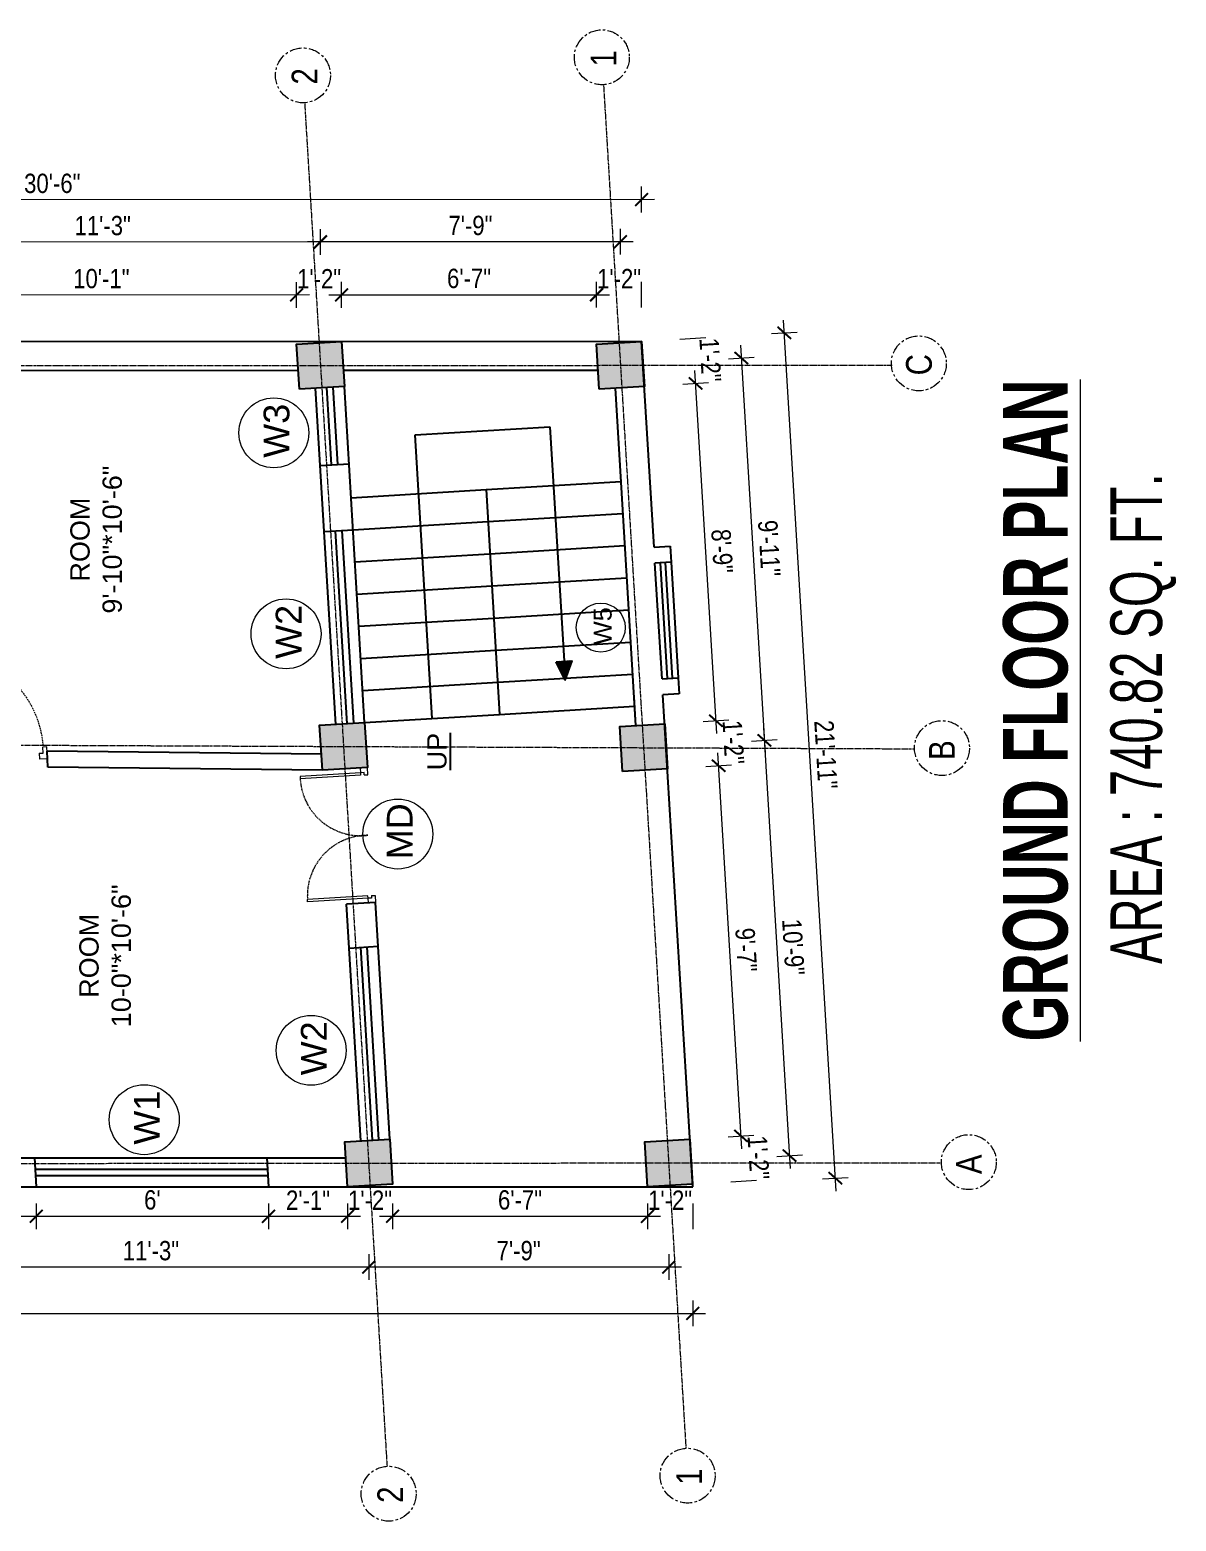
# Model space of a CAD drawing. Header units: inches. Extents: x -10117506 to -5032697, y -6529230 to -3254494.
# Drawn here: x -5033053.4 to -5032697.4, y -3258122.7 to -3257659.4 of the extents above; entities that cross this region are included whole.
import ezdxf

# ---------------------------------------------------------------- set-up
doc = ezdxf.new("R2010")
doc.units = ezdxf.units.IN
doc.header["$LTSCALE"] = 2
doc.header["$MEASUREMENT"] = 0
doc.header["$PDMODE"] = 34
doc.linetypes.add('CENTER', pattern=[2, 1.25, -0.25, 0.25, -0.25])
doc.linetypes.add('HIDDEN', pattern=[0.375, 0.25, -0.125])
doc.layers.get('0').update_dxf_attribs({"linetype": 'CONTINUOUS'})
doc.layers.get('DEFPOINTS').update_dxf_attribs({"color": 141, "linetype": 'CONTINUOUS'})
doc.layers.add('A-Hatch', color=7, linetype='CONTINUOUS')
for name, color, linetype, lineweight in [('Annotate-Lite.w', 177, 'CONTINUOUS', 9), ('Annotations-Bold.w', 177, 'CONTINUOUS', 13), ('DIM 1-100', 4, 'CONTINUOUS', 13), ('Door-Window.w', 4, 'CONTINUOUS', 15), ('TEXT', 181, 'CONTINUOUS', 25), ('Text-100.w', 254, 'CONTINUOUS', 9)]:
    doc.layers.add(name, color=color, linetype=linetype, lineweight=lineweight)
doc.styles.add('ARAIL', font='ARIALN.TTF')
doc.styles.add('Arial', font='arial.ttf', dxfattribs={"width": 0.8, "height": 12})
doc.styles.add('arial.', font='arial.ttf')
doc.styles.add('gaurav', font='arial.ttf')
doc.styles.get("Standard").update_dxf_attribs({"font": 'ARIALN.TTF'})
doc.dimstyles.new('1 by 96', dxfattribs={"dimtxt": 6, "dimasz": 4, "dimexe": 4, "dimexo": 4, "dimgap": 2, "dimtad": 1, "dimdec": 0, "dimzin": 0, "dimdsep": 46, "dimlunit": 4, "dimtxsty": 'Standard', "dimblk": 'ARCHTICK', "dimcen": 0, "dimdle": 4, "dimadec": 0, "dimazin": 0, "dimtfac": 1, "dimtdec": 0, "dimtix": 1, "dimtofl": 0, "dimtmove": 1, "dimatfit": 3, "dimldrblk": 'ARCHTICK', "dimfxl": 4, "dimfxlon": 1, "dimtolj": 1, "dimtzin": 0, "dimlwd": -1, "dimlwe": -1, "dimarcsym": 0})

# ---------------------------------------------------------------- blocks, each defined once
blk = doc.blocks.new('3-0')
at = {"ltscale": 3}
for p, q in [((11063.05, 10097.68), (11065.97, 10099.9)), ((11063.05, 10097.68), (11064.53, 10095.73)), ((11065.25, 10097.81), (11066.71, 10098.92)), ((11065.99, 10096.84), (11065.25, 10097.81)), ((11065.97, 10099.9), (11066.71, 10098.92)), ((11065.99, 10096.84), (11064.53, 10095.73)), ((11085.5, 10074.13), (11110.32, 10092.96)), ((11111.05, 10091.97), (11110.32, 10092.96)), ((11086.24, 10073.15), (11111.05, 10091.97)), ((11086.24, 10073.15), (11085.5, 10074.13)), ((11084.04, 10073.02), (11082.57, 10071.91)), ((11082.57, 10071.91), (11084.79, 10068.98)), ((11084.04, 10073.02), (11084.78, 10072.04)), ((11084.78, 10072.04), (11086.24, 10073.15)), ((11084.79, 10068.98), (11087.72, 10071.2)), ((11087.72, 10071.2), (11086.24, 10073.15))]:
    blk.add_line(p, q, dxfattribs=at)
at = {"layer": 'Door-Window.w', "color": 9, "linetype": 'HIDDEN', "lineweight": 18}
blk.add_arc((11085.5, 10074.13), 31.16, 37.1906, 127.1465, dxfattribs=at)
blk = doc.blocks.new('FDFDRE')
at = {"ltscale": 3}
for p, q in [((165701.11, -58637.82), (165701.1, -58641.5)), ((165701.1, -58641.5), (165703.55, -58641.5)), ((165704.78, -58637.83), (165701.11, -58637.82)), ((165703.55, -58641.5), (165703.53, -58672.63)), ((165704.78, -58639.66), (165703.55, -58639.66)), ((165703.55, -58639.66), (165703.55, -58641.5)), ((165703.55, -58641.5), (165704.78, -58641.5)), ((165704.78, -58641.5), (165704.76, -58672.65)), ((165704.78, -58639.66), (165704.78, -58637.83)), ((165766.98, -58637.83), (165770.65, -58637.82)), ((165766.98, -58639.66), (165766.98, -58637.83)), ((165766.98, -58639.66), (165768.2, -58639.66)), ((165766.98, -58641.5), (165767, -58672.65)), ((165768.2, -58641.5), (165766.98, -58641.5)), ((165768.2, -58639.66), (165768.2, -58641.5)), ((165770.65, -58641.5), (165768.2, -58641.5)), ((165768.2, -58641.5), (165768.22, -58672.63)), ((165770.65, -58637.82), (165770.65, -58641.5)), ((165703.53, -58672.63), (165704.76, -58672.65)), ((165768.22, -58672.63), (165767, -58672.65))]:
    blk.add_line(p, q, dxfattribs=at)
at = {"layer": 'Door-Window.w', "color": 9, "linetype": 'HIDDEN', "lineweight": 18}
for centre, start, end in [((165704.78, -58641.5), 269.96183, 3.38353), ((165766.98, -58641.5), 176.61647, 270.03817)]:
    blk.add_arc(centre, 31.16, start, end, dxfattribs=at)
blk = doc.blocks.new('_ArchTick')
at = {"color": 0, "linetype": 'ByBlock', "const_width": 0.15}
blk.add_lwpolyline([(-0.5, -0.5), (0.5, 0.5)], dxfattribs=at)
blk = doc.blocks.new('*D1358')
at = {"layer": 'DEFPOINTS', "color": 0, "ltscale": 0.5, "transparency": 16777216}
for p in [(-5033076, -3258018), (-5033051.4, -3258018.84), (-5033051.4, -3258028.02)]:
    blk.add_point(p, dxfattribs=at)
at = {"layer": 'DIM 1-100', "color": 0, "ltscale": 0.5, "transparency": 16777216}
for p, q in [((-5033076, -3258024.02), (-5033076, -3258032.02)), ((-5033051.4, -3258024.02), (-5033051.4, -3258032.02)), ((-5033080, -3258028.02), (-5033047.4, -3258028.02))]:
    blk.add_line(p, q, dxfattribs=at)
at = {"layer": 'DIM 1-100', "color": 0, "ltscale": 0.5, "transparency": 16777216, "xscale": 4, "yscale": 4, "zscale": 4, "rotation": 180}
blk.add_blockref('_ArchTick', (-5033076, -3258028.02), dxfattribs=at)
at = {"layer": 'DIM 1-100', "color": 0, "ltscale": 0.5, "transparency": 16777216, "xscale": 4, "yscale": 4, "zscale": 4}
blk.add_blockref('_ArchTick', (-5033051.4, -3258028.02), dxfattribs=at)
at = {"layer": 'DIM 1-100', "color": 0, "ltscale": 0.5, "transparency": 16777216, "insert": (-5033063.7, -3258023.01), "char_height": 6, "attachment_point": 5}
blk.add_mtext('\\A1;2\'-1"', dxfattribs=at)
blk = doc.blocks.new('*D1359')
at = {"layer": 'DEFPOINTS', "color": 0, "ltscale": 0.5, "transparency": 16777216}
for p in [(-5033051.4, -3258018.84), (-5032979.27, -3258018.84), (-5032979.27, -3258028.02)]:
    blk.add_point(p, dxfattribs=at)
at = {"layer": 'DIM 1-100', "color": 0, "ltscale": 0.5, "transparency": 16777216}
for p, q in [((-5033051.4, -3258024.02), (-5033051.4, -3258032.02)), ((-5032979.27, -3258024.02), (-5032979.27, -3258032.02)), ((-5033055.4, -3258028.02), (-5032975.27, -3258028.02))]:
    blk.add_line(p, q, dxfattribs=at)
at = {"layer": 'DIM 1-100', "color": 0, "ltscale": 0.5, "transparency": 16777216, "xscale": 4, "yscale": 4, "zscale": 4, "rotation": 180}
blk.add_blockref('_ArchTick', (-5033051.4, -3258028.02), dxfattribs=at)
at = {"layer": 'DIM 1-100', "color": 0, "ltscale": 0.5, "transparency": 16777216, "xscale": 4, "yscale": 4, "zscale": 4}
blk.add_blockref('_ArchTick', (-5032979.27, -3258028.02), dxfattribs=at)
at = {"layer": 'DIM 1-100', "color": 0, "ltscale": 0.5, "transparency": 16777216, "insert": (-5033015.34, -3258022.96), "char_height": 6, "attachment_point": 5}
blk.add_mtext("\\A1;6'", dxfattribs=at)
blk = doc.blocks.new('*D1360')
at = {"layer": 'DEFPOINTS', "color": 0, "ltscale": 0.5, "transparency": 16777216}
for p in [(-5032979.27, -3258018.84), (-5032954.73, -3258018.84), (-5032954.73, -3258028.02)]:
    blk.add_point(p, dxfattribs=at)
at = {"layer": 'DIM 1-100', "color": 0, "ltscale": 0.5, "transparency": 16777216}
for p, q in [((-5032979.27, -3258024.02), (-5032979.27, -3258032.02)), ((-5032954.73, -3258024.02), (-5032954.73, -3258032.02)), ((-5032983.27, -3258028.02), (-5032950.73, -3258028.02))]:
    blk.add_line(p, q, dxfattribs=at)
at = {"layer": 'DIM 1-100', "color": 0, "ltscale": 0.5, "transparency": 16777216, "xscale": 4, "yscale": 4, "zscale": 4, "rotation": 180}
blk.add_blockref('_ArchTick', (-5032979.27, -3258028.02), dxfattribs=at)
at = {"layer": 'DIM 1-100', "color": 0, "ltscale": 0.5, "transparency": 16777216, "xscale": 4, "yscale": 4, "zscale": 4}
blk.add_blockref('_ArchTick', (-5032954.73, -3258028.02), dxfattribs=at)
at = {"layer": 'DIM 1-100', "color": 0, "ltscale": 0.5, "transparency": 16777216, "insert": (-5032967, -3258023.01), "char_height": 6, "attachment_point": 5}
blk.add_mtext('\\A1;2\'-1"', dxfattribs=at)
blk = doc.blocks.new('*D1361')
at = {"layer": 'DEFPOINTS', "color": 0, "ltscale": 0.5, "transparency": 16777216}
for p in [(-5032954.73, -3258018.84), (-5032940.75, -3258018), (-5032940.75, -3258028.02)]:
    blk.add_point(p, dxfattribs=at)
at = {"layer": 'DIM 1-100', "color": 0, "ltscale": 0.5, "transparency": 16777216}
for p, q in [((-5032954.73, -3258024.02), (-5032954.73, -3258032.02)), ((-5032940.75, -3258024.02), (-5032940.75, -3258032.02))]:
    blk.add_line(p, q, dxfattribs=at)
at = {"layer": 'DIM 1-100', "color": 0, "ltscale": 0.5, "transparency": 16777216, "insert": (-5032947.74, -3258023.01), "char_height": 6, "attachment_point": 5}
blk.add_mtext('\\A1;1\'-2"', dxfattribs=at)
blk = doc.blocks.new('*D1362')
at = {"layer": 'DEFPOINTS', "color": 0, "ltscale": 0.5, "transparency": 16777216}
for p in [(-5032940.75, -3258018), (-5032861.56, -3258018.84), (-5032861.56, -3258028.02)]:
    blk.add_point(p, dxfattribs=at)
at = {"layer": 'DIM 1-100', "color": 0, "ltscale": 0.5, "transparency": 16777216}
for p, q in [((-5032940.75, -3258024.02), (-5032940.75, -3258032.02)), ((-5032861.56, -3258024.02), (-5032861.56, -3258032.02)), ((-5032944.75, -3258028.02), (-5032857.56, -3258028.02))]:
    blk.add_line(p, q, dxfattribs=at)
at = {"layer": 'DIM 1-100', "color": 0, "ltscale": 0.5, "transparency": 16777216, "xscale": 4, "yscale": 4, "zscale": 4, "rotation": 180}
blk.add_blockref('_ArchTick', (-5032940.75, -3258028.02), dxfattribs=at)
at = {"layer": 'DIM 1-100', "color": 0, "ltscale": 0.5, "transparency": 16777216, "xscale": 4, "yscale": 4, "zscale": 4}
blk.add_blockref('_ArchTick', (-5032861.56, -3258028.02), dxfattribs=at)
at = {"layer": 'DIM 1-100', "color": 0, "ltscale": 0.5, "transparency": 16777216, "insert": (-5032901.16, -3258022.96), "char_height": 6, "attachment_point": 5}
blk.add_mtext('\\A1;6\'-7"', dxfattribs=at)
blk = doc.blocks.new('*D1363')
at = {"layer": 'DEFPOINTS', "color": 0, "ltscale": 0.5, "transparency": 16777216}
for p in [(-5032861.56, -3258018.84), (-5032847.53, -3258018.84), (-5032847.53, -3258028.02)]:
    blk.add_point(p, dxfattribs=at)
at = {"layer": 'DIM 1-100', "color": 0, "ltscale": 0.5, "transparency": 16777216}
for p, q in [((-5032861.56, -3258024.02), (-5032861.56, -3258032.02)), ((-5032847.53, -3258024.02), (-5032847.53, -3258032.02))]:
    blk.add_line(p, q, dxfattribs=at)
at = {"layer": 'DIM 1-100', "color": 0, "ltscale": 0.5, "transparency": 16777216, "insert": (-5032854.55, -3258023.01), "char_height": 6, "attachment_point": 5}
blk.add_mtext('\\A1;1\'-2"', dxfattribs=at)
blk = doc.blocks.new('*D1371')
at = {"layer": 'DEFPOINTS', "color": 0, "ltscale": 0.5, "transparency": 16777216}
for p in [(-5032948.16, -3258011.43), (-5032854.99, -3258011.43), (-5032948.16, -3258043.78)]:
    blk.add_point(p, dxfattribs=at)
at = {"layer": 'DIM 1-100', "color": 0, "ltscale": 0.5, "transparency": 16777216}
for p, q in [((-5032948.16, -3258039.78), (-5032948.16, -3258047.78)), ((-5032854.99, -3258039.78), (-5032854.99, -3258047.78)), ((-5032850.99, -3258043.78), (-5032952.16, -3258043.78))]:
    blk.add_line(p, q, dxfattribs=at)
at = {"layer": 'DIM 1-100', "color": 0, "ltscale": 0.5, "transparency": 16777216, "xscale": 4, "yscale": 4, "zscale": 4, "rotation": 180}
blk.add_blockref('_ArchTick', (-5032948.16, -3258043.78), dxfattribs=at)
at = {"layer": 'DIM 1-100', "color": 0, "ltscale": 0.5, "transparency": 16777216, "xscale": 4, "yscale": 4, "zscale": 4}
blk.add_blockref('_ArchTick', (-5032854.99, -3258043.78), dxfattribs=at)
at = {"layer": 'DIM 1-100', "color": 0, "ltscale": 0.5, "transparency": 16777216, "insert": (-5032901.58, -3258038.72), "char_height": 6, "attachment_point": 5}
blk.add_mtext('\\A1;7\'-9"', dxfattribs=at)
blk = doc.blocks.new('*D1372')
at = {"layer": 'DEFPOINTS', "color": 0, "ltscale": 0.5, "transparency": 16777216}
for p in [(-5033083.41, -3258011.43), (-5032948.16, -3258011.43), (-5033083.41, -3258043.78)]:
    blk.add_point(p, dxfattribs=at)
at = {"layer": 'DIM 1-100', "color": 0, "ltscale": 0.5, "transparency": 16777216}
for p, q in [((-5033083.41, -3258039.78), (-5033083.41, -3258047.78)), ((-5032948.16, -3258039.78), (-5032948.16, -3258047.78)), ((-5032944.16, -3258043.78), (-5033087.41, -3258043.78))]:
    blk.add_line(p, q, dxfattribs=at)
at = {"layer": 'DIM 1-100', "color": 0, "ltscale": 0.5, "transparency": 16777216, "xscale": 4, "yscale": 4, "zscale": 4, "rotation": 180}
blk.add_blockref('_ArchTick', (-5033083.41, -3258043.78), dxfattribs=at)
at = {"layer": 'DIM 1-100', "color": 0, "ltscale": 0.5, "transparency": 16777216, "xscale": 4, "yscale": 4, "zscale": 4}
blk.add_blockref('_ArchTick', (-5032948.16, -3258043.78), dxfattribs=at)
at = {"layer": 'DIM 1-100', "color": 0, "ltscale": 0.5, "transparency": 16777216, "insert": (-5033015.79, -3258038.72), "char_height": 6, "attachment_point": 5}
blk.add_mtext('\\A1;11\'-3"', dxfattribs=at)
blk = doc.blocks.new('*D1374')
at = {"layer": 'DEFPOINTS', "color": 0, "ltscale": 0.5, "transparency": 16777216}
for p in [(-5033281.59, -3258018.84), (-5032847.53, -3258018.84), (-5032847.53, -3258058.17)]:
    blk.add_point(p, dxfattribs=at)
at = {"layer": 'DIM 1-100', "color": 0, "ltscale": 0.5, "transparency": 16777216}
for p, q in [((-5033281.59, -3258054.17), (-5033281.59, -3258062.17)), ((-5032847.53, -3258054.17), (-5032847.53, -3258062.17)), ((-5033285.59, -3258058.17), (-5032843.53, -3258058.17))]:
    blk.add_line(p, q, dxfattribs=at)
at = {"layer": 'DIM 1-100', "color": 0, "ltscale": 0.5, "transparency": 16777216, "xscale": 4, "yscale": 4, "zscale": 4, "rotation": 180}
blk.add_blockref('_ArchTick', (-5033281.59, -3258058.17), dxfattribs=at)
at = {"layer": 'DIM 1-100', "color": 0, "ltscale": 0.5, "transparency": 16777216, "xscale": 4, "yscale": 4, "zscale": 4}
blk.add_blockref('_ArchTick', (-5032847.53, -3258058.17), dxfattribs=at)
at = {"layer": 'DIM 1-100', "color": 0, "ltscale": 0.5, "transparency": 16777216, "insert": (-5033064.56, -3258053.11), "char_height": 6, "attachment_point": 5}
blk.add_mtext('\\A1;36\'-2"', dxfattribs=at)
blk = doc.blocks.new('*D1375')
at = {"layer": 'DEFPOINTS', "color": 0, "ltscale": 0.5, "transparency": 16777216}
for p in [(-5032848.43, -3258004.02), (-5032832.52, -3258003.06), (-5032847.58, -3258018)]:
    blk.add_point(p, dxfattribs=at)
at = {"layer": 'DIM 1-100', "color": 0, "ltscale": 0.5, "transparency": 16777216}
for p, q in [((-5032836.51, -3258003.3), (-5032828.52, -3258002.82)), ((-5032835.66, -3258017.28), (-5032827.68, -3258016.79))]:
    blk.add_line(p, q, dxfattribs=at)
at = {"layer": 'DIM 1-100', "color": 0, "ltscale": 0.5, "transparency": 16777216, "insert": (-5032827.09, -3258009.75), "char_height": 6, "attachment_point": 5, "rotation": 273.4571}
blk.add_mtext('\\A1;1\'-2"', dxfattribs=at)
blk = doc.blocks.new('*D1376')
at = {"layer": 'DEFPOINTS', "color": 0, "ltscale": 0.5, "transparency": 16777216}
for p in [(-5032855.38, -3257889.01), (-5032839.46, -3257888.05), (-5032848.43, -3258004.02)]:
    blk.add_point(p, dxfattribs=at)
at = {"layer": 'DIM 1-100', "color": 0, "ltscale": 0.5, "transparency": 16777216}
for p, q in [((-5032832.27, -3258007.05), (-5032839.7, -3257884.06)), ((-5032843.46, -3257888.29), (-5032835.47, -3257887.81)), ((-5032836.51, -3258003.3), (-5032828.52, -3258002.82))]:
    blk.add_line(p, q, dxfattribs=at)
at = {"layer": 'DIM 1-100', "color": 0, "ltscale": 0.5, "transparency": 16777216, "xscale": 4, "yscale": 4, "zscale": 4}
for p, rotation in [((-5032839.46, -3257888.05), 93.45713446573382), ((-5032832.52, -3258003.06), 273.4571344657338)]:
    blk.add_blockref('_ArchTick', p, dxfattribs=dict(at, rotation=rotation))
at = {"layer": 'DIM 1-100', "color": 0, "ltscale": 0.5, "transparency": 16777216, "insert": (-5032830.94, -3257945.25), "char_height": 6, "attachment_point": 5, "rotation": 273.4571}
blk.add_mtext('\\A1;9\'-7"', dxfattribs=at)
blk = doc.blocks.new('*D1377')
at = {"layer": 'DEFPOINTS', "color": 0, "ltscale": 0.5, "transparency": 16777216}
for p in [(-5032856.22, -3257875.04), (-5032840.31, -3257874.08), (-5032855.38, -3257889.01)]:
    blk.add_point(p, dxfattribs=at)
at = {"layer": 'DIM 1-100', "color": 0, "ltscale": 0.5, "transparency": 16777216}
for p, q in [((-5032844.3, -3257874.32), (-5032836.31, -3257873.84)), ((-5032843.46, -3257888.29), (-5032835.47, -3257887.81))]:
    blk.add_line(p, q, dxfattribs=at)
at = {"layer": 'DIM 1-100', "color": 0, "ltscale": 0.5, "transparency": 16777216, "insert": (-5032834.88, -3257880.76), "char_height": 6, "attachment_point": 5, "rotation": 273.4571}
blk.add_mtext('\\A1;1\'-2"', dxfattribs=at)
blk = doc.blocks.new('*D1378')
at = {"layer": 'DEFPOINTS', "color": 0, "ltscale": 0.5, "transparency": 16777216}
for p in [(-5032846.64, -3257769.27), (-5032862.55, -3257770.23), (-5032856.22, -3257875.04)]:
    blk.add_point(p, dxfattribs=at)
at = {"layer": 'DIM 1-100', "color": 0, "ltscale": 0.5, "transparency": 16777216}
for p, q in [((-5032850.63, -3257769.51), (-5032842.65, -3257769.03)), ((-5032840.07, -3257878.07), (-5032846.88, -3257765.28)), ((-5032844.3, -3257874.32), (-5032836.31, -3257873.84))]:
    blk.add_line(p, q, dxfattribs=at)
at = {"layer": 'DIM 1-100', "color": 0, "ltscale": 0.5, "transparency": 16777216, "xscale": 4, "yscale": 4, "zscale": 4}
for p, rotation in [((-5032846.64, -3257769.27), 93.45713446573382), ((-5032840.31, -3257874.08), 273.4571344657338)]:
    blk.add_blockref('_ArchTick', p, dxfattribs=dict(at, rotation=rotation))
at = {"layer": 'DIM 1-100', "color": 0, "ltscale": 0.5, "transparency": 16777216, "insert": (-5032838.42, -3257821.37), "char_height": 6, "attachment_point": 5, "rotation": 273.4571}
blk.add_mtext('\\A1;8\'-9"', dxfattribs=at)
blk = doc.blocks.new('*D1379')
at = {"layer": 'DEFPOINTS', "color": 0, "ltscale": 0.5, "transparency": 16777216}
for p in [(-5032847.48, -3257755.29), (-5032863.4, -3257756.26), (-5032862.55, -3257770.23)]:
    blk.add_point(p, dxfattribs=at)
at = {"layer": 'DIM 1-100', "color": 0, "ltscale": 0.5, "transparency": 16777216}
for p, q in [((-5032851.48, -3257755.53), (-5032843.49, -3257755.05)), ((-5032850.63, -3257769.51), (-5032842.65, -3257769.03))]:
    blk.add_line(p, q, dxfattribs=at)
at = {"layer": 'DIM 1-100', "color": 0, "ltscale": 0.5, "transparency": 16777216, "insert": (-5032842.06, -3257761.98), "char_height": 6, "attachment_point": 5, "rotation": 273.4571}
blk.add_mtext('\\A1;1\'-2"', dxfattribs=at)
blk = doc.blocks.new('*D1380')
at = {"layer": 'DEFPOINTS', "color": 0, "ltscale": 0.5, "transparency": 16777216}
for p in [(-5032869.96, -3257763.66), (-5032825.25, -3257880.18), (-5032862.79, -3257882.45)]:
    blk.add_point(p, dxfattribs=at)
at = {"layer": 'DIM 1-100', "color": 0, "ltscale": 0.5, "transparency": 16777216}
for p, q in [((-5032832.66, -3257757.4), (-5032825, -3257884.17)), ((-5032836.41, -3257761.64), (-5032828.43, -3257761.16)), ((-5032829.24, -3257880.42), (-5032821.25, -3257879.94))]:
    blk.add_line(p, q, dxfattribs=at)
at = {"layer": 'DIM 1-100', "color": 0, "ltscale": 0.5, "transparency": 16777216, "xscale": 4, "yscale": 4, "zscale": 4}
for p, rotation in [((-5032832.42, -3257761.4), 93.45713446573382), ((-5032825.25, -3257880.18), 273.4571344657338)]:
    blk.add_blockref('_ArchTick', p, dxfattribs=dict(at, rotation=rotation))
at = {"layer": 'DIM 1-100', "color": 0, "ltscale": 0.5, "transparency": 16777216, "insert": (-5032823.78, -3257820.48), "char_height": 6, "attachment_point": 5, "rotation": 273.4571}
blk.add_mtext('\\A1;9\'-11"', dxfattribs=at)
blk = doc.blocks.new('*D1381')
at = {"layer": 'DEFPOINTS', "color": 0, "ltscale": 0.5, "transparency": 16777216}
for p in [(-5032862.79, -3257882.45), (-5032817.45, -3258009.16), (-5032854.99, -3258011.43)]:
    blk.add_point(p, dxfattribs=at)
at = {"layer": 'DIM 1-100', "color": 0, "ltscale": 0.5, "transparency": 16777216}
for p, q in [((-5032825.49, -3257876.19), (-5032817.21, -3258013.16)), ((-5032829.24, -3257880.42), (-5032821.25, -3257879.94)), ((-5032821.45, -3258009.4), (-5032813.46, -3258008.92))]:
    blk.add_line(p, q, dxfattribs=at)
at = {"layer": 'DIM 1-100', "color": 0, "ltscale": 0.5, "transparency": 16777216, "xscale": 4, "yscale": 4, "zscale": 4}
for p, rotation in [((-5032825.25, -3257880.18), 93.45713446573382), ((-5032817.45, -3258009.16), 273.4571344657338)]:
    blk.add_blockref('_ArchTick', p, dxfattribs=dict(at, rotation=rotation))
at = {"layer": 'DIM 1-100', "color": 0, "ltscale": 0.5, "transparency": 16777216, "insert": (-5032816.3, -3257944.37), "char_height": 6, "attachment_point": 5, "rotation": 273.4571}
blk.add_mtext('\\A1;10\'-9"', dxfattribs=at)
blk = doc.blocks.new('*D1382')
at = {"layer": 'DEFPOINTS', "color": 0, "ltscale": 0.5, "transparency": 16777216}
for p in [(-5032819.08, -3257753.58), (-5032863.4, -3257756.26), (-5032847.53, -3258018.84)]:
    blk.add_point(p, dxfattribs=at)
at = {"layer": 'DIM 1-100', "color": 0, "ltscale": 0.5, "transparency": 16777216}
for p, q in [((-5032802.98, -3258020.16), (-5032819.32, -3257749.59)), ((-5032823.08, -3257753.82), (-5032815.09, -3257753.34)), ((-5032807.21, -3258016.4), (-5032799.23, -3258015.92))]:
    blk.add_line(p, q, dxfattribs=at)
at = {"layer": 'DIM 1-100', "color": 0, "ltscale": 0.5, "transparency": 16777216, "xscale": 4, "yscale": 4, "zscale": 4}
for p, rotation in [((-5032819.08, -3257753.58), 93.45713446573382), ((-5032803.22, -3258016.16), 273.4571344657338)]:
    blk.add_blockref('_ArchTick', p, dxfattribs=dict(at, rotation=rotation))
at = {"layer": 'DIM 1-100', "color": 0, "ltscale": 0.5, "transparency": 16777216, "insert": (-5032806.15, -3257884.57), "char_height": 6, "attachment_point": 5, "rotation": 273.4571}
blk.add_mtext('\\A1;21\'-11"', dxfattribs=at)
blk = doc.blocks.new('*D1383')
at = {"layer": 'DEFPOINTS', "color": 0, "ltscale": 0.5, "transparency": 16777216}
for p in [(-5032963.15, -3257725.33), (-5032963.13, -3257763.7), (-5032869.96, -3257763.66)]:
    blk.add_point(p, dxfattribs=at)
at = {"layer": 'DIM 1-100', "color": 0, "ltscale": 0.5, "transparency": 16777216}
for p, q in [((-5032963.14, -3257729.33), (-5032963.15, -3257721.33)), ((-5032869.98, -3257729.29), (-5032869.98, -3257721.29)), ((-5032865.98, -3257725.29), (-5032967.15, -3257725.33))]:
    blk.add_line(p, q, dxfattribs=at)
at = {"layer": 'DIM 1-100', "color": 0, "ltscale": 0.5, "transparency": 16777216, "xscale": 4, "yscale": 4, "zscale": 4}
for p, rotation in [((-5032963.15, -3257725.33), 180.0248910804318), ((-5032869.98, -3257725.29), 0.02489108043175925)]:
    blk.add_blockref('_ArchTick', p, dxfattribs=dict(at, rotation=rotation))
at = {"layer": 'DIM 1-100', "color": 0, "ltscale": 0.5, "transparency": 16777216, "insert": (-5032916.56, -3257720.25), "char_height": 6, "attachment_point": 5, "rotation": 0.0249}
blk.add_mtext('\\A1;7\'-9"', dxfattribs=at)
blk = doc.blocks.new('*D1384')
at = {"layer": 'DEFPOINTS', "color": 0, "ltscale": 0.5, "transparency": 16777216}
for p in [(-5033229.42, -3257712.32), (-5033229.4, -3257756.41), (-5032863.4, -3257756.26)]:
    blk.add_point(p, dxfattribs=at)
at = {"layer": 'DIM 1-100', "color": 0, "ltscale": 0.5, "transparency": 16777216}
for p, q in [((-5033229.41, -3257716.32), (-5033229.42, -3257708.32)), ((-5032863.41, -3257716.16), (-5032863.42, -3257708.16)), ((-5032859.42, -3257712.16), (-5033233.42, -3257712.32))]:
    blk.add_line(p, q, dxfattribs=at)
at = {"layer": 'DIM 1-100', "color": 0, "ltscale": 0.5, "transparency": 16777216, "xscale": 4, "yscale": 4, "zscale": 4}
for p, rotation in [((-5033229.42, -3257712.32), 180.0248910805184), ((-5032863.42, -3257712.16), 0.02489108051840993)]:
    blk.add_blockref('_ArchTick', p, dxfattribs=dict(at, rotation=rotation))
at = {"layer": 'DIM 1-100', "color": 0, "ltscale": 0.5, "transparency": 16777216, "insert": (-5033046.42, -3257707.18), "char_height": 6, "attachment_point": 5, "rotation": 0.0249}
blk.add_mtext('\\A1;30\'-6"', dxfattribs=at)
blk = doc.blocks.new('*D1385')
at = {"layer": 'DEFPOINTS', "color": 0, "ltscale": 0.5, "transparency": 16777216}
for p in [(-5032970.54, -3257741.79), (-5032970.54, -3257757.14), (-5032956.56, -3257756.3)]:
    blk.add_point(p, dxfattribs=at)
at = {"layer": 'DIM 1-100', "color": 0, "ltscale": 0.5, "transparency": 16777216}
for p, q in [((-5032970.54, -3257745.79), (-5032970.55, -3257737.79)), ((-5032956.57, -3257745.78), (-5032956.57, -3257737.78))]:
    blk.add_line(p, q, dxfattribs=at)
at = {"layer": 'DIM 1-100', "color": 0, "ltscale": 0.5, "transparency": 16777216, "insert": (-5032963.56, -3257736.77), "char_height": 6, "attachment_point": 5, "rotation": 0.0249}
blk.add_mtext('\\A1;1\'-2"', dxfattribs=at)
blk = doc.blocks.new('*D1386')
at = {"layer": 'DEFPOINTS', "color": 0, "ltscale": 0.5, "transparency": 16777216}
for p in [(-5032877.38, -3257741.75), (-5032956.56, -3257756.3), (-5032877.37, -3257757.1)]:
    blk.add_point(p, dxfattribs=at)
at = {"layer": 'DIM 1-100', "color": 0, "ltscale": 0.5, "transparency": 16777216}
for p, q in [((-5032960.57, -3257741.78), (-5032873.38, -3257741.75)), ((-5032956.57, -3257745.78), (-5032956.57, -3257737.78)), ((-5032877.38, -3257745.75), (-5032877.38, -3257737.75))]:
    blk.add_line(p, q, dxfattribs=at)
at = {"layer": 'DIM 1-100', "color": 0, "ltscale": 0.5, "transparency": 16777216, "xscale": 4, "yscale": 4, "zscale": 4}
for p, rotation in [((-5032956.57, -3257741.78), 180.0248910777408), ((-5032877.38, -3257741.75), 0.02489107774082232)]:
    blk.add_blockref('_ArchTick', p, dxfattribs=dict(at, rotation=rotation))
at = {"layer": 'DIM 1-100', "color": 0, "ltscale": 0.5, "transparency": 16777216, "insert": (-5032916.98, -3257736.7), "char_height": 6, "attachment_point": 5, "rotation": 0.0249}
blk.add_mtext('\\A1;6\'-7"', dxfattribs=at)
blk = doc.blocks.new('*D1387')
at = {"layer": 'DEFPOINTS', "color": 0, "ltscale": 0.5, "transparency": 16777216}
for p in [(-5032863.4, -3257741.74), (-5032877.37, -3257757.1), (-5032863.4, -3257756.26)]:
    blk.add_point(p, dxfattribs=at)
at = {"layer": 'DIM 1-100', "color": 0, "ltscale": 0.5, "transparency": 16777216}
for p, q in [((-5032877.38, -3257745.75), (-5032877.38, -3257737.75)), ((-5032863.4, -3257745.74), (-5032863.4, -3257737.74))]:
    blk.add_line(p, q, dxfattribs=at)
at = {"layer": 'DIM 1-100', "color": 0, "ltscale": 0.5, "transparency": 16777216, "insert": (-5032870.39, -3257736.73), "char_height": 6, "attachment_point": 5, "rotation": 0.0249}
blk.add_mtext('\\A1;1\'-2"', dxfattribs=at)
blk = doc.blocks.new('*D1388')
at = {"layer": 'DEFPOINTS', "color": 0, "ltscale": 0.5, "transparency": 16777216}
for p in [(-5033091.81, -3257741.84), (-5033091.81, -3257756.35), (-5032970.54, -3257757.14)]:
    blk.add_point(p, dxfattribs=at)
at = {"layer": 'DIM 1-100', "color": 0, "ltscale": 0.5, "transparency": 16777216}
for p, q in [((-5032966.54, -3257741.79), (-5033095.81, -3257741.84)), ((-5033091.81, -3257745.84), (-5033091.81, -3257737.84)), ((-5032970.54, -3257745.79), (-5032970.55, -3257737.79))]:
    blk.add_line(p, q, dxfattribs=at)
at = {"layer": 'DIM 1-100', "color": 0, "ltscale": 0.5, "transparency": 16777216, "xscale": 4, "yscale": 4, "zscale": 4}
for p, rotation in [((-5033091.81, -3257741.84), 180.0248910777408), ((-5032970.54, -3257741.79), 0.0248910777407918)]:
    blk.add_blockref('_ArchTick', p, dxfattribs=dict(at, rotation=rotation))
at = {"layer": 'DIM 1-100', "color": 0, "ltscale": 0.5, "transparency": 16777216, "insert": (-5033031.18, -3257736.75), "char_height": 6, "attachment_point": 5, "rotation": 0.0249}
blk.add_mtext('\\A1;10\'-1"', dxfattribs=at)
blk = doc.blocks.new('*D1400')
at = {"layer": 'DEFPOINTS', "color": 0, "ltscale": 0.5, "transparency": 16777216}
for p in [(-5033098.39, -3257725.39), (-5033098.37, -3257763.76), (-5032963.13, -3257763.7)]:
    blk.add_point(p, dxfattribs=at)
at = {"layer": 'DIM 1-100', "color": 0, "ltscale": 0.5, "transparency": 16777216}
for p, q in [((-5033098.39, -3257729.39), (-5033098.39, -3257721.39)), ((-5032963.14, -3257729.33), (-5032963.15, -3257721.33)), ((-5032959.15, -3257725.33), (-5033102.39, -3257725.39))]:
    blk.add_line(p, q, dxfattribs=at)
at = {"layer": 'DIM 1-100', "color": 0, "ltscale": 0.5, "transparency": 16777216, "xscale": 4, "yscale": 4, "zscale": 4}
for p, rotation in [((-5033098.39, -3257725.39), 180.0248910777408), ((-5032963.15, -3257725.33), 0.0248910777407918)]:
    blk.add_blockref('_ArchTick', p, dxfattribs=dict(at, rotation=rotation))
at = {"layer": 'DIM 1-100', "color": 0, "ltscale": 0.5, "transparency": 16777216, "insert": (-5033030.77, -3257720.3), "char_height": 6, "attachment_point": 5, "rotation": 0.0249}
blk.add_mtext('\\A1;11\'-3"', dxfattribs=at)

msp = doc.modelspace()

# ---------------------------------------------------------------- hatches: boundary and pattern name
at = {"ltscale": 0.5}
for points in [[(-5032970.54, -3257757.14), (-5032969.69, -3257771.11), (-5032955.72, -3257770.27), (-5032956.56, -3257756.3)], [(-5032877.37, -3257757.1), (-5032876.53, -3257771.07), (-5032862.55, -3257770.23), (-5032863.4, -3257756.26)], [(-5032963.39, -3257875.5), (-5032962.54, -3257889.47), (-5032948.57, -3257888.63), (-5032949.41, -3257874.66)], [(-5032870.19, -3257875.88), (-5032869.35, -3257889.86), (-5032855.38, -3257889.01), (-5032856.22, -3257875.04)], [(-5032955.57, -3258004.87), (-5032954.73, -3258018.84), (-5032940.75, -3258018), (-5032941.6, -3258004.02)], [(-5032862.4, -3258004.87), (-5032861.56, -3258018.84), (-5032847.58, -3258018), (-5032848.43, -3258004.02)]]:
    msp.add_hatch(color=1, dxfattribs=at).paths.add_polyline_path(points)
at = {"layer": 'A-Hatch', "ltscale": 0.5}
h = msp.add_hatch(dxfattribs=at)
h.set_pattern_fill('ANSI31', color=256, angle=93.4571)
h.set_pattern_definition([(138.4571344673, (-8592747.3631, 1627629.64359), (-0.0828975237451, -0.093557471946), [])])
h.paths.add_polyline_path([(-5032887.09, -3257861.5), (-5032884.95, -3257855.44), (-5032889.95, -3257855.74)])

# ---------------------------------------------------------------- linework, layer by layer
at = {"ltscale": 0.5}
for p, q in [((-5032863.4, -3257756.26), (-5033229.4, -3257756.41)), ((-5032859.54, -3257820.14), (-5032863.4, -3257756.26)), ((-5032970.04, -3257765.3), (-5033091.26, -3257765.35)), ((-5032876.88, -3257765.26), (-5032956.02, -3257765.3)), ((-5032958.4, -3257875.2), (-5032964.7, -3257770.81)), ((-5032959.76, -3257794.56), (-5032961.21, -3257770.6)), ((-5032957.77, -3257794.44), (-5032959.21, -3257770.48)), ((-5032949.41, -3257874.66), (-5032955.72, -3257770.27)), ((-5032865.2, -3257875.58), (-5032871.54, -3257770.77)), ((-5032933.77, -3257785.29), (-5032891.85, -3257782.75)), ((-5032891.85, -3257782.75), (-5032887.45, -3257855.59)), ((-5032928.45, -3257873.39), (-5032933.77, -3257785.29)), ((-5032963.26, -3257794.77), (-5032954.27, -3257794.23)), ((-5032911.71, -3257802.25), (-5032869.79, -3257799.72)), ((-5032953.63, -3257804.78), (-5032911.71, -3257802.25)), ((-5032911.71, -3257802.25), (-5032907.49, -3257872.12)), ((-5032911.11, -3257812.23), (-5032869.18, -3257809.7)), ((-5032962.01, -3257815.31), (-5032953.03, -3257814.77)), ((-5032958.52, -3257815.1), (-5032954.9, -3257874.99)), ((-5032956.52, -3257814.98), (-5032952.91, -3257874.87)), ((-5032953.03, -3257814.77), (-5032911.11, -3257812.23)), ((-5032910.5, -3257822.21), (-5032868.58, -3257819.68)), ((-5032859.54, -3257820.14), (-5032854.55, -3257819.84)), ((-5032854.55, -3257819.84), (-5032854.24, -3257824.83)), ((-5032952.43, -3257824.75), (-5032910.5, -3257822.21)), ((-5032854.24, -3257824.83), (-5032859.24, -3257825.13)), ((-5032857.06, -3257861.06), (-5032859.24, -3257825.13)), ((-5032855.32, -3257860.96), (-5032857.49, -3257825.02)), ((-5032853.82, -3257860.87), (-5032855.99, -3257824.93)), ((-5032854.24, -3257824.83), (-5032852.07, -3257860.76)), ((-5032909.9, -3257832.2), (-5032867.98, -3257829.66)), ((-5032951.83, -3257834.73), (-5032909.9, -3257832.2)), ((-5032951.22, -3257844.71), (-5032909.3, -3257842.18)), ((-5032909.3, -3257842.18), (-5032867.38, -3257839.65)), ((-5032950.62, -3257854.69), (-5032908.7, -3257852.16)), ((-5032908.7, -3257852.16), (-5032866.77, -3257849.63)), ((-5032889.95, -3257855.74), (-5032884.95, -3257855.44)), ((-5032887.09, -3257861.5), (-5032889.95, -3257855.74)), ((-5032887.09, -3257861.5), (-5032884.95, -3257855.44)), ((-5032950.02, -3257864.67), (-5032908.09, -3257862.14)), ((-5032908.09, -3257862.14), (-5032866.17, -3257859.61)), ((-5032857.06, -3257861.06), (-5032852.07, -3257860.76)), ((-5032852.07, -3257860.76), (-5032851.77, -3257865.75)), ((-5032865.2, -3257875.58), (-5032865.75, -3257866.6)), ((-5032851.77, -3257865.75), (-5032856.76, -3257866.05)), ((-5032847.53, -3258018.84), (-5032856.76, -3257866.05)), ((-5032907.49, -3257872.12), (-5032865.57, -3257869.59)), ((-5032949.41, -3257874.66), (-5032907.49, -3257872.12)), ((-5032962.85, -3257884.47), (-5033048.06, -3257883.49)), ((-5033047.76, -3257888.49), (-5033048.06, -3257883.49)), ((-5032962.54, -3257889.47), (-5033047.76, -3257888.49)), ((-5032946.04, -3257930.55), (-5032955.02, -3257931.1)), ((-5032950.58, -3258004.56), (-5032955.02, -3257931.1)), ((-5032941.6, -3258004.02), (-5032946.04, -3257930.55)), ((-5032954.2, -3257944.67), (-5032945.22, -3257944.13)), ((-5032950.71, -3257944.46), (-5032947.09, -3258004.35)), ((-5032948.71, -3257944.34), (-5032945.09, -3258004.23)), ((-5033076.49, -3258009.84), (-5032955.27, -3258009.84)), ((-5033051.95, -3258009.84), (-5033051.4, -3258018.84)), ((-5032979.82, -3258009.84), (-5032979.27, -3258018.84)), ((-5033051.74, -3258013.34), (-5032979.61, -3258013.34)), ((-5033281.59, -3258018.84), (-5032847.53, -3258018.84)), ((-5033051.62, -3258015.34), (-5032979.48, -3258015.34))]:
    msp.add_line(p, q, dxfattribs=at)
for points in [[(-5032969.69, -3257771.11), (-5032970.54, -3257757.14), (-5032956.56, -3257756.3), (-5032955.72, -3257770.27)], [(-5032876.53, -3257771.07), (-5032877.37, -3257757.1), (-5032863.4, -3257756.26), (-5032862.55, -3257770.23)], [(-5032962.54, -3257889.47), (-5032963.39, -3257875.5), (-5032949.41, -3257874.66), (-5032948.57, -3257888.63)], [(-5032869.35, -3257889.86), (-5032870.19, -3257875.88), (-5032856.22, -3257875.04), (-5032855.38, -3257889.01)], [(-5032954.73, -3258018.84), (-5032955.57, -3258004.87), (-5032941.6, -3258004.02), (-5032940.75, -3258018)], [(-5032861.56, -3258018.84), (-5032862.4, -3258004.87), (-5032848.43, -3258004.02), (-5032847.58, -3258018)]]:
    msp.add_lwpolyline(points, close=True, dxfattribs=at)
at = {"layer": 'Annotate-Lite.w', "ltscale": 0.005}
for centre, radius in [((-5032977.61, -3257784.63), 10.86), ((-5032973.83, -3257847.09), 10.86), ((-5032876.08, -3257845.13), 7.6), ((-5032939.11, -3257909.27), 10.86), ((-5032966.02, -3257976.46), 10.86), ((-5033017.87, -3257998.01), 10.86)]:
    msp.add_circle(centre, radius, dxfattribs=at)
at = {"layer": 'Annotations-Bold.w', "linetype": 'CENTER', "ltscale": 0.3}
for p, q in [((-5032875.21, -3257676.79), (-5032849.64, -3258100.06)), ((-5032968.04, -3257682.4), (-5032942.47, -3258105.67)), ((-5033366.68, -3257763.88), (-5032785.63, -3257763.63)), ((-5033361.1, -3257880.4), (-5032778.63, -3257882.79)), ((-5033353.73, -3258011.8), (-5032770.66, -3258011.37))]:
    msp.add_line(p, q, dxfattribs=at)
at = {"layer": 'Annotations-Bold.w', "linetype": 'CENTER', "ltscale": 1.5}
for centre in [(-5032875.74, -3257667.98), (-5032968.57, -3257673.59), (-5032777.29, -3257763.07), (-5032770.11, -3257882.57), (-5032761.77, -3258011.19), (-5032849.12, -3258108.58), (-5032941.96, -3258114.19)]:
    msp.add_circle(centre, 8.53, dxfattribs=at)

# ---------------------------------------------------------------- block references
at = {"layer": 'Door-Window.w', "linetype": 'ByBlock', "xscale": -0.9997910043702506, "yscale": 0.9997910037636757, "zscale": 0.9997910039624012, "rotation": 310.6477296775701}
msp.add_blockref('3-0', (-5033502.68, -3272854.3), dxfattribs=at)
at = {"layer": 'Door-Window.w', "ltscale": 0.005, "xscale": 0.6039383709430695, "yscale": 0.6039383709430695, "zscale": 0.6039383709985556, "rotation": 273.4571344673241}
msp.add_blockref('FDFDRE', (-5003633.99, -3155861.98), dxfattribs=at)

# ---------------------------------------------------------------- texts
at = {"layer": 'Annotate-Lite.w', "ltscale": 0.005, "attachment_point": 1, "rotation": 90, "style": 'gaurav'}
for s, insert, char_height in [('W3', (-5032980.8, -3257792.38), 8), ('W2', (-5032977.02, -3257854.84), 8), ('W5', (-5032878.31, -3257850.55), 5.6), ('MD', (-5032942.54, -3257917.1), 8), ('W2', (-5032969.21, -3257984.21), 8), ('W1', (-5033021.06, -3258005.76), 8)]:
    msp.add_mtext_dynamic_manual_height_columns(s, width=8, gutter_width=100, heights=[0], dxfattribs=dict(at, insert=insert, char_height=char_height))
at = {"layer": 'Annotations-Bold.w', "linetype": 'CENTER', "ltscale": 1.5, "char_height": 8, "attachment_point": 1, "rotation": 90, "style": 'ARAIL'}
for s, insert in [('1', (-5032879.25, -3257670.85)), ('2', (-5032972.08, -3257676.45)), ('C', (-5032781.27, -3257766.78)), ('B', (-5032774.12, -3257886.25)), ('A', (-5032765.74, -3258014.91)), ('1', (-5032852.63, -3258111.44)), ('2', (-5032945.46, -3258117.05))]:
    msp.add_mtext_dynamic_manual_height_columns(s, width=6.5393, gutter_width=100, heights=[0], dxfattribs=dict(at, insert=insert))
at = {"layer": 'TEXT', "lineweight": -2, "char_height": 6, "attachment_point": 5, "rotation": 90, "style": 'arial.'}
for s, insert in [('ROOM\\P9\'-10"*10\'-6"', (-5033032.78, -3257817.81)), ('ROOM\\P10-0"*10\'-6"', (-5033029.99, -3257947.1))]:
    msp.add_mtext_dynamic_manual_height_columns(s, width=45.7314, gutter_width=30, heights=[0], dxfattribs=dict(at, insert=insert))
at = {"layer": 'TEXT', "lineweight": -2, "insert": (-5032926.94, -3257883.65), "char_height": 6, "width": 21.0855, "attachment_point": 5, "rotation": 90, "style": 'arial.'}
msp.add_mtext('{\\LUP}', dxfattribs=at)
at = {"layer": 'Text-100.w', "insert": (-5032751.11, -3257873.42), "char_height": 20, "width": 569.1024, "attachment_point": 2, "rotation": 90, "style": 'Arial'}
msp.add_mtext('\\A1;{\\fArial Narrow|b1|i0|c0|p34;\\L GROUND FLOOR PLAN\\P\\fArial Narrow|b0|i0|c0|p34;\\H0.8x;\\lAREA : 740.82 SQ. FT.\\H1.02306x; }', dxfattribs=at)

# ---------------------------------------------------------------- dimensions: what is measured, and where the dimension line sits
at = {"layer": 'DIM 1-100', "ltscale": 0.5}
for p1, p2, distance, picture, middle in [((-5032863.4, -3257756.26), (-5033229.4, -3257756.41), -44.09, '*D1384', (-5033046.42, -3257707.18)), ((-5032869.96, -3257763.66), (-5032963.13, -3257763.7), -38.37, '*D1383', (-5032916.56, -3257720.25)), ((-5032854.99, -3258011.43), (-5032948.16, -3258011.43), 32.35, '*D1371', (-5032901.58, -3258038.72)), ((-5033281.59, -3258018.84), (-5032847.53, -3258018.84), -39.33, '*D1374', (-5033064.56, -3258053.11))]:
    dim = msp.add_aligned_dim(p1=p1, p2=p2, distance=distance, dimstyle='1 by 96', dxfattribs=at)
    dim.commit()
    dim.dimension.update_dxf_attribs({"geometry": picture, "text_midpoint": middle})
for base, p1, p2, angle, picture, middle in [((-5033098.39, -3257725.39), (-5032963.13, -3257763.7), (-5033098.37, -3257763.76), 0.0249, '*D1400', (-5033030.77, -3257720.3)), ((-5033091.81, -3257741.84), (-5032970.54, -3257757.14), (-5033091.81, -3257756.35), 0.0249, '*D1388', (-5033031.18, -3257736.75)), ((-5032970.54, -3257741.79), (-5032956.56, -3257756.3), (-5032970.54, -3257757.14), 0.0249, '*D1385', (-5032963.56, -3257736.77)), ((-5032877.38, -3257741.75), (-5032956.56, -3257756.3), (-5032877.37, -3257757.1), 0.0249, '*D1386', (-5032916.98, -3257736.7)), ((-5032863.4, -3257741.74), (-5032877.37, -3257757.1), (-5032863.4, -3257756.26), 0.0249, '*D1387', (-5032870.39, -3257736.73)), ((-5032819.08, -3257753.58), (-5032847.53, -3258018.84), (-5032863.4, -3257756.26), 93.4571, '*D1382', (-5032806.15, -3257884.57)), ((-5032847.48, -3257755.29), (-5032862.55, -3257770.23), (-5032863.4, -3257756.26), 93.4571, '*D1379', (-5032842.06, -3257761.98)), ((-5032825.25, -3257880.18), (-5032869.96, -3257763.66), (-5032862.79, -3257882.45), 93.4571, '*D1380', (-5032823.78, -3257820.48)), ((-5032846.64, -3257769.27), (-5032856.22, -3257875.04), (-5032862.55, -3257770.23), 93.4571, '*D1378', (-5032838.42, -3257821.37)), ((-5032840.31, -3257874.08), (-5032855.38, -3257889.01), (-5032856.22, -3257875.04), 93.4571, '*D1377', (-5032834.88, -3257880.76)), ((-5032817.45, -3258009.16), (-5032862.79, -3257882.45), (-5032854.99, -3258011.43), 93.4571, '*D1381', (-5032816.3, -3257944.37)), ((-5032839.46, -3257888.05), (-5032848.43, -3258004.02), (-5032855.38, -3257889.01), 93.4571, '*D1376', (-5032830.94, -3257945.25)), ((-5032832.52, -3258003.06), (-5032847.58, -3258018), (-5032848.43, -3258004.02), 93.4571, '*D1375', (-5032827.09, -3258009.75)), ((-5033051.4, -3258028.02), (-5033076, -3258018), (-5033051.4, -3258018.84), 180, '*D1358', (-5033063.7, -3258023.01)), ((-5032979.27, -3258028.02), (-5033051.4, -3258018.84), (-5032979.27, -3258018.84), 180, '*D1359', (-5033015.34, -3258022.96)), ((-5032954.73, -3258028.02), (-5032979.27, -3258018.84), (-5032954.73, -3258018.84), 180, '*D1360', (-5032967, -3258023.01)), ((-5032940.75, -3258028.02), (-5032954.73, -3258018.84), (-5032940.75, -3258018), 180, '*D1361', (-5032947.74, -3258023.01)), ((-5032861.56, -3258028.02), (-5032940.75, -3258018), (-5032861.56, -3258018.84), 180, '*D1362', (-5032901.16, -3258022.96)), ((-5032847.53, -3258028.02), (-5032861.56, -3258018.84), (-5032847.53, -3258018.84), 180, '*D1363', (-5032854.55, -3258023.01))]:
    dim = msp.add_linear_dim(base=base, p1=p1, p2=p2, angle=angle, dimstyle='1 by 96', dxfattribs=at)
    dim.commit()
    dim.dimension.update_dxf_attribs({"geometry": picture, "text_midpoint": middle})
dim = msp.add_linear_dim(base=(-5033083.41, -3258043.78), p1=(-5032948.16, -3258011.43), p2=(-5033083.41, -3258011.43), dimstyle='1 by 96', dxfattribs=at)
dim.commit()
dim.dimension.update_dxf_attribs({"geometry": '*D1372', "text_midpoint": (-5033015.79, -3258038.72)})

doc.saveas('drawing.dxf')
